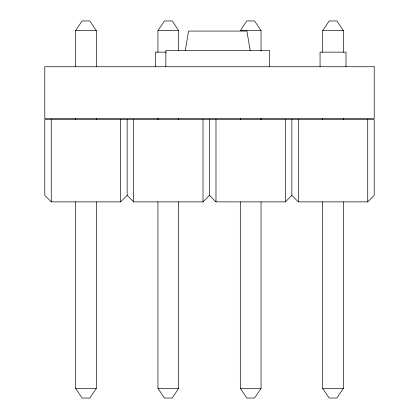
<?xml version="1.0" encoding="UTF-8"?>
<svg xmlns="http://www.w3.org/2000/svg" width="419" height="419" viewBox="0 0 419 419"><rect width="100%" height="100%" fill="white"/><g stroke="black" fill="none" stroke-linecap="round" stroke-linejoin="round"><path stroke-width="0.63" d="M185.308 50.521L188.55 31.069L246.917 31.069L250.159 50.521M75.582 66.631L75.582 30.676L82.066 20.95L89.849 20.95L96.333 30.676L96.333 66.631M157.942 52.249L157.942 30.676L164.426 20.95L172.209 20.95L178.693 30.676L178.693 50.94M322.661 52.249L322.661 30.676L329.145 20.95L336.928 20.95L343.412 30.676L343.412 52.249M96.333 201.879L96.333 388.324L89.849 398.05L82.066 398.05L75.582 388.324L75.582 201.879M178.693 201.879L178.693 388.324L172.209 398.05L164.426 398.05L157.942 388.324L157.942 201.879M261.053 201.879L261.053 388.324L254.569 398.05L246.786 398.05L240.302 388.324L240.302 201.879M343.412 201.879L343.412 388.324L336.928 398.05L329.145 398.05L322.661 388.324L322.661 201.879M291.854 119.52L291.854 195.395L298.338 201.879L367.73 201.879L374.214 195.395L374.214 119.52L44.781 119.52L44.781 195.395L51.265 201.879L120.651 201.879L127.14 195.395L127.14 119.52M127.14 195.395L133.624 201.879L203.011 201.879L209.495 195.395L209.495 119.52M209.495 195.395L215.984 201.879L285.37 201.879L291.854 195.395M75.582 30.676L96.333 30.676M157.942 30.676L178.693 30.676M261.053 30.676L240.302 30.676L246.786 20.95L254.569 20.95L261.053 30.676L261.053 50.94M322.661 30.676L343.412 30.676M166.374 52.145L155.349 52.145L155.349 66.736M75.582 388.324L96.333 388.324M157.942 388.324L178.693 388.324M240.302 388.324L261.053 388.324M322.661 388.324L343.412 388.324M367.73 119.52L367.73 201.879M346.005 66.736L346.005 52.145L320.064 52.145L320.064 66.736M343.412 118.273L343.412 119.583M322.661 118.273L322.661 119.583M298.338 119.52L298.338 201.879M285.37 119.52L285.37 201.879M269.611 66.736L269.611 50.521L165.851 50.521L165.851 66.736M261.053 118.273L261.053 119.583M240.302 118.273L240.302 119.583M215.984 119.52L215.984 201.879M203.011 119.52L203.011 201.879M178.693 118.273L178.693 119.583M157.942 118.273L157.942 119.583M133.624 119.52L133.624 201.879M120.651 119.52L120.651 201.879M96.333 118.273L96.333 119.583M75.582 118.273L75.582 119.583M51.265 119.52L51.265 201.879M374.219 66.736L44.781 66.736L44.781 118.614L374.219 118.614L374.219 66.736"/></g></svg>
